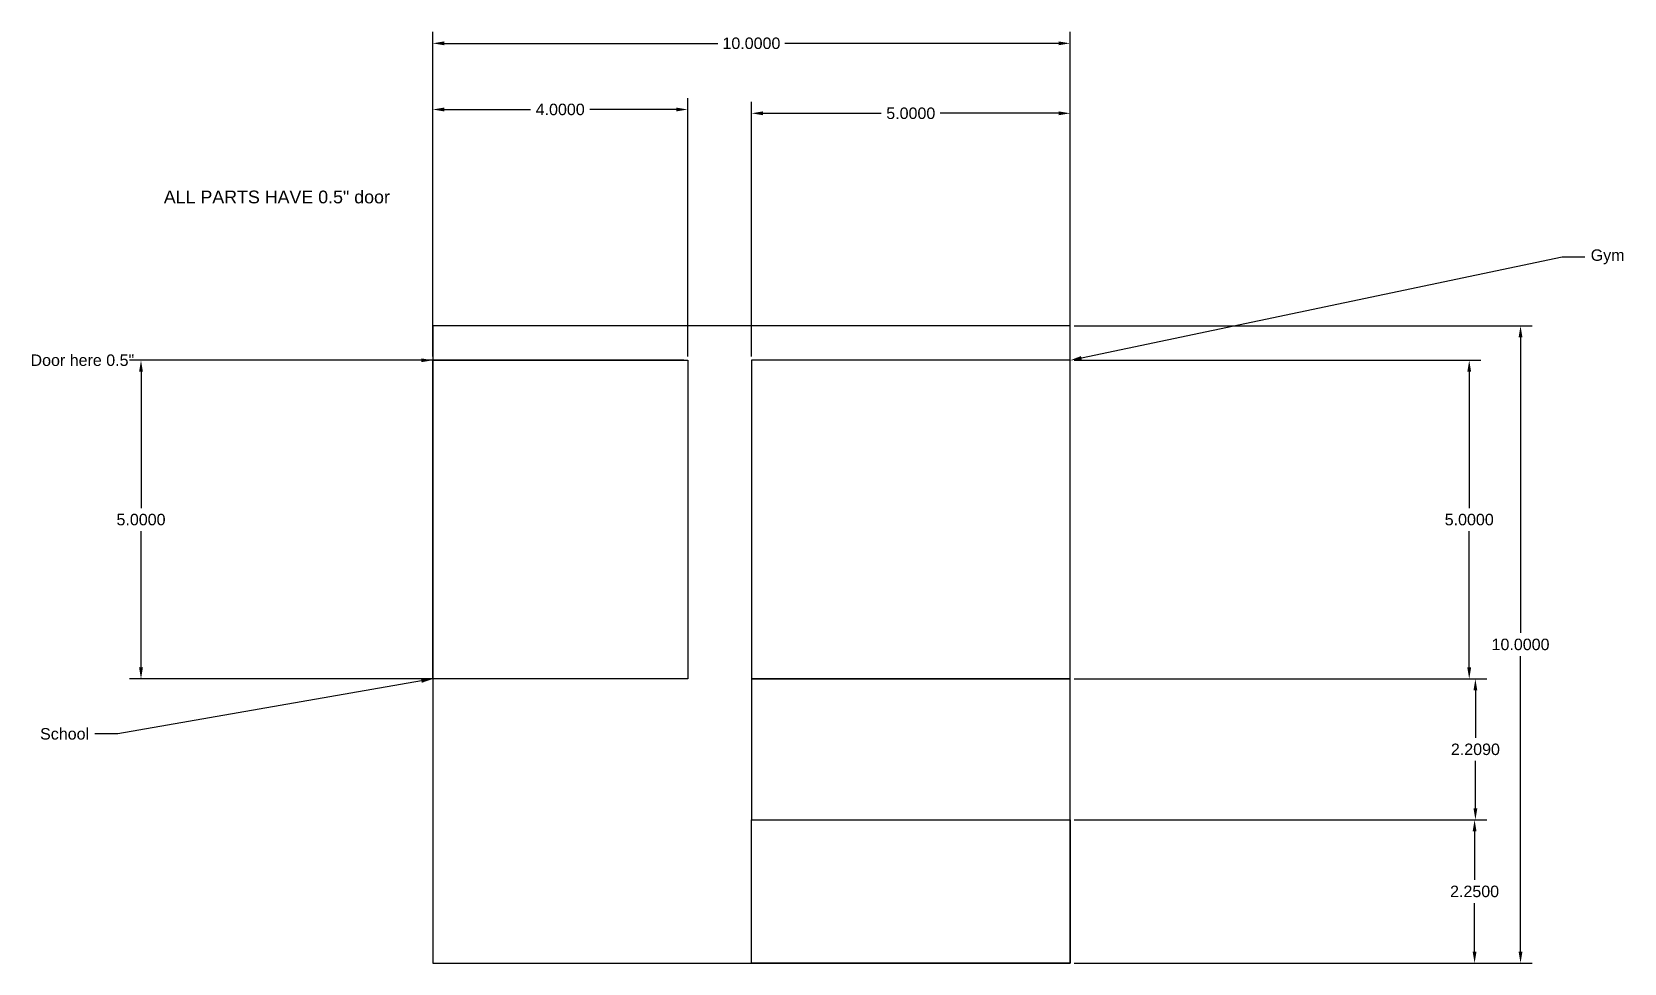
# Model space of a CAD drawing. Header units: inches. Extents: x -6.3 to 18.7, y 0 to 14.6.
import ezdxf
from ezdxf import colors
from ezdxf.entities.mleader import LeaderData, LeaderLine
from ezdxf.math import Vec2, Vec3

# ---------------------------------------------------------------- set-up
doc = ezdxf.new("R2010")
doc.units = ezdxf.units.IN
doc.header["$MEASUREMENT"] = 0
doc.styles.get("Standard").update_dxf_attribs({"font": 'arial.ttf'})
doc.dimstyles.get("Standard").update_dxf_attribs({"dimtxt": 0.18, "dimasz": 0.18, "dimexe": 0.18, "dimexo": 0.0625, "dimgap": 0.09, "dimtad": 0, "dimtih": 1, "dimtoh": 1, "dimdec": 4, "dimzin": 0, "dimdsep": 46, "dimtxsty": 'Standard', "dimcen": 0.09, "dimadec": 0, "dimazin": 0, "dimtfac": 1, "dimtdec": 4, "dimtofl": 0, "dimtmove": 0, "dimatfit": 3, "dimfxl": 1, "dimtolj": 1, "dimtzin": 0, "dimarcsym": 0})

# ---------------------------------------------------------------- blocks, each defined once
blk = doc.blocks.new('*D1')
at = {"color": 0, "lineweight": -2, "transparency": 16777216}
for p, q in [((0, 10.062), (0, 14.612)), ((10, 10.062), (10, 14.612)), ((0.18, 14.432), (4.475, 14.432)), ((9.82, 14.432), (5.525, 14.432))]:
    blk.add_line(p, q, dxfattribs=at)
at = {"color": 0, "transparency": 16777216}
for points in [[(0.18, 14.462), (0.18, 14.402), (0, 14.432)], [(9.82, 14.462), (9.82, 14.402), (10, 14.432)]]:
    blk.add_solid(points, dxfattribs=at)
at = {"layer": 'Defpoints', "color": 0, "transparency": 16777216}
for p in [(10, 14.432), (0, 10), (10, 10)]:
    blk.add_point(p, dxfattribs=at)
at = {"color": 0, "transparency": 16777216, "insert": (5, 14.432), "char_height": 0.18, "attachment_point": 5}
blk.add_mtext('\\A1;10.0000', dxfattribs=at)
blk = doc.blocks.new('*D2')
at = {"color": 0, "lineweight": -2, "transparency": 16777216}
for p, q in [((10.062, 10), (17.246, 10)), ((17.066, 9.82), (17.066, 5.182)), ((17.066, 0.18), (17.066, 4.818)), ((10.062, 0), (17.246, 0))]:
    blk.add_line(p, q, dxfattribs=at)
at = {"color": 0, "transparency": 16777216}
for points in [[(17.036, 9.82), (17.096, 9.82), (17.066, 10)], [(17.036, 0.18), (17.096, 0.18), (17.066, 0)]]:
    blk.add_solid(points, dxfattribs=at)
at = {"layer": 'Defpoints', "color": 0, "transparency": 16777216}
for p in [(10, 10), (10, 0), (17.066, 0)]:
    blk.add_point(p, dxfattribs=at)
at = {"color": 0, "transparency": 16777216, "insert": (17.066, 5), "char_height": 0.18, "attachment_point": 5}
blk.add_mtext('\\A1;10.0000', dxfattribs=at)
blk = doc.blocks.new('*D4')
at = {"color": 0, "lineweight": -2, "transparency": 16777216}
for p, q in [((0, 9.521), (0, 13.574)), ((4, 9.521), (4, 13.574)), ((0.18, 13.394), (1.533, 13.394)), ((3.82, 13.394), (2.467, 13.394))]:
    blk.add_line(p, q, dxfattribs=at)
at = {"color": 0, "transparency": 16777216}
for points in [[(0.18, 13.424), (0.18, 13.364), (0, 13.394)], [(3.82, 13.424), (3.82, 13.364), (4, 13.394)]]:
    blk.add_solid(points, dxfattribs=at)
at = {"layer": 'Defpoints', "color": 0, "transparency": 16777216}
for p in [(0, 13.394), (0, 9.459), (4, 9.459)]:
    blk.add_point(p, dxfattribs=at)
at = {"color": 0, "transparency": 16777216, "insert": (2, 13.394), "char_height": 0.18, "attachment_point": 5}
blk.add_mtext('\\A1;4.0000', dxfattribs=at)
blk = doc.blocks.new('*D5')
at = {"color": 0, "lineweight": -2, "transparency": 16777216}
for p, q in [((3.938, 9.459), (-4.756, 9.459)), ((-4.576, 9.279), (-4.576, 7.141)), ((-4.576, 4.639), (-4.576, 6.777)), ((3.938, 4.459), (-4.756, 4.459))]:
    blk.add_line(p, q, dxfattribs=at)
at = {"color": 0, "transparency": 16777216}
for points in [[(-4.606, 9.279), (-4.546, 9.279), (-4.576, 9.459)], [(-4.606, 4.639), (-4.546, 4.639), (-4.576, 4.459)]]:
    blk.add_solid(points, dxfattribs=at)
at = {"layer": 'Defpoints', "color": 0, "transparency": 16777216}
for p in [(4, 9.459), (-4.576, 4.459), (4, 4.459)]:
    blk.add_point(p, dxfattribs=at)
at = {"color": 0, "transparency": 16777216, "insert": (-4.576, 6.959), "char_height": 0.18, "attachment_point": 5}
blk.add_mtext('\\A1;5.0000', dxfattribs=at)
blk = doc.blocks.new('*D6')
at = {"color": 0, "lineweight": -2, "transparency": 16777216}
for p, q in [((10.062, 9.459), (16.441, 9.459)), ((16.261, 9.279), (16.261, 7.141)), ((16.261, 4.639), (16.261, 6.777)), ((10.062, 4.459), (16.441, 4.459))]:
    blk.add_line(p, q, dxfattribs=at)
at = {"color": 0, "transparency": 16777216}
for points in [[(16.231, 9.279), (16.291, 9.279), (16.261, 9.459)], [(16.231, 4.639), (16.291, 4.639), (16.261, 4.459)]]:
    blk.add_solid(points, dxfattribs=at)
at = {"layer": 'Defpoints', "color": 0, "transparency": 16777216}
for p in [(10, 9.459), (10, 4.459), (16.261, 4.459)]:
    blk.add_point(p, dxfattribs=at)
at = {"color": 0, "transparency": 16777216, "insert": (16.261, 6.959), "char_height": 0.18, "attachment_point": 5}
blk.add_mtext('\\A1;5.0000', dxfattribs=at)
blk = doc.blocks.new('*D7')
at = {"color": 0, "lineweight": -2, "transparency": 16777216}
for p, q in [((5, 9.521), (5, 13.514)), ((10, 9.521), (10, 13.514)), ((5.18, 13.334), (7.037, 13.334)), ((9.82, 13.334), (7.963, 13.334))]:
    blk.add_line(p, q, dxfattribs=at)
at = {"color": 0, "transparency": 16777216}
for points in [[(5.18, 13.364), (5.18, 13.304), (5, 13.334)], [(9.82, 13.364), (9.82, 13.304), (10, 13.334)]]:
    blk.add_solid(points, dxfattribs=at)
at = {"layer": 'Defpoints', "color": 0, "transparency": 16777216}
for p in [(10, 13.334), (5, 9.459), (10, 9.459)]:
    blk.add_point(p, dxfattribs=at)
at = {"color": 0, "transparency": 16777216, "insert": (7.5, 13.334), "char_height": 0.18, "attachment_point": 5}
blk.add_mtext('\\A1;5.0000', dxfattribs=at)
blk = doc.blocks.new('*D8')
at = {"color": 0, "lineweight": -2, "transparency": 16777216}
for p, q in [((10.062, 4.459), (16.538, 4.459)), ((16.358, 4.279), (16.358, 3.536)), ((16.358, 2.43), (16.358, 3.173)), ((10.062, 2.25), (16.538, 2.25))]:
    blk.add_line(p, q, dxfattribs=at)
at = {"color": 0, "transparency": 16777216}
for points in [[(16.328, 4.279), (16.388, 4.279), (16.358, 4.459)], [(16.328, 2.43), (16.388, 2.43), (16.358, 2.25)]]:
    blk.add_solid(points, dxfattribs=at)
at = {"layer": 'Defpoints', "color": 0, "transparency": 16777216}
for p in [(10, 4.459), (10, 2.25), (16.358, 2.25)]:
    blk.add_point(p, dxfattribs=at)
at = {"color": 0, "transparency": 16777216, "insert": (16.358, 3.354), "char_height": 0.18, "attachment_point": 5}
blk.add_mtext('\\A1;2.2090', dxfattribs=at)
blk = doc.blocks.new('*D9')
at = {"color": 0, "lineweight": -2, "transparency": 16777216}
for p, q in [((10.062, 2.25), (16.525, 2.25)), ((16.345, 2.07), (16.345, 1.307)), ((16.345, 0.18), (16.345, 0.943)), ((10.062, 0), (16.525, 0))]:
    blk.add_line(p, q, dxfattribs=at)
at = {"color": 0, "transparency": 16777216}
for points in [[(16.315, 2.07), (16.375, 2.07), (16.345, 2.25)], [(16.315, 0.18), (16.375, 0.18), (16.345, 0)]]:
    blk.add_solid(points, dxfattribs=at)
at = {"layer": 'Defpoints', "color": 0, "transparency": 16777216}
for p in [(10, 2.25), (10, 0), (16.345, 0)]:
    blk.add_point(p, dxfattribs=at)
at = {"color": 0, "transparency": 16777216, "insert": (16.345, 1.125), "char_height": 0.18, "attachment_point": 5}
blk.add_mtext('\\A1;2.2500', dxfattribs=at)

msp = doc.modelspace()

# ---------------------------------------------------------------- linework, layer by layer
msp.add_line((0, 10), (0, 9.45898))
for points in [[(0, 0), (10, 0), (10, 10), (0, 10)], [(0, 9.45898), (4, 9.45898), (4, 4.45898), (0, 4.45898)], [(10, 9.45898), (5, 9.45898), (5, 4.45898), (10, 4.45898)], [(5, 4.45898), (5, 4.45898), (5, 4.45898), (5, 4.45898)], [(5, 2.25), (10, 2.25), (10, 4.45898), (5, 4.45898)], [(10, 0), (5, 0), (5, 2.25), (10, 2.25)]]:
    msp.add_lwpolyline(points, close=True)

# ---------------------------------------------------------------- texts
at = {"insert": (-4.21827, 12.12144), "char_height": 0.2, "attachment_point": 1}
msp.add_mtext_dynamic_manual_height_columns('ALL PARTS HAVE 0.5" door', width=3.8441128, gutter_width=1, heights=[7.771561172376096e-16], dxfattribs=at)

# ---------------------------------------------------------------- dimensions: what is measured, and where the dimension line sits
for base, p1, p2, picture, middle in [((10, 14.43232), (0, 10), (10, 10), '*D1', (5, 14.43232)), ((0, 13.39399), (4, 9.45898), (0, 9.45898), '*D4', (2, 13.39399)), ((10, 13.33379), (5, 9.45898), (10, 9.45898), '*D7', (7.5, 13.33379))]:
    dim = msp.add_linear_dim(base=base, p1=p1, p2=p2, dimstyle='Standard')
    dim.commit()
    dim.dimension.update_dxf_attribs({"geometry": picture, "text_midpoint": middle})
for base, p1, p2, picture, middle in [((17.06623, 0), (10, 10), (10, 0), '*D2', (17.06623, 5)), ((-4.57566, 4.45898), (4, 9.45898), (4, 4.45898), '*D5', (-4.57566, 6.95898)), ((16.2606, 4.45898), (10, 9.45898), (10, 4.45898), '*D6', (16.2606, 6.95898)), ((16.35843, 2.25), (10, 4.45898), (10, 2.25), '*D8', (16.35843, 3.35449)), ((16.34512, 0), (10, 2.25), (10, 0), '*D9', (16.34512, 1.125))]:
    dim = msp.add_linear_dim(base=base, p1=p1, p2=p2, angle=90, dimstyle='Standard')
    dim.commit()
    dim.dimension.update_dxf_attribs({"geometry": picture, "text_midpoint": middle})

# ---------------------------------------------------------------- leaders
ml = msp.add_multileader_mtext('Standard')
ml.set_content('Gym', color=256)
ml.set_leader_properties()
ml.build(insert=Vec2(0, 0))
ml.multileader.update_dxf_attribs({"dogleg_length": 0.36, "arrow_head_size": 0.18})
ctx = ml.context
ctx.base_point, ctx.char_height, ctx.arrow_head_size, ctx.landing_gap_size, ctx.plane_origin = Vec3(18.07698, 11.08283), 0.18, 0.18, 0.09, Vec3(10, 9.45898)
notes = []
notes.append((ctx, [(0, (1, 1, 0), (17.71698, 11.08283), (1, 0), 0.36, [(0, [(10, 9.45898)], 0, [])])]))
ctx.mtext.insert, ctx.mtext.flow_direction = Vec3(18.16698, 11.19929), 5
ml = msp.add_multileader_mtext('Standard')
ml.set_content('Door here 0.5"', color=256)
ml.set_leader_properties()
ml.build(insert=Vec2(0, 0))
ml.multileader.update_dxf_attribs({"dogleg_length": 0.36, "arrow_head_size": 0.18})
ctx = ml.context
ctx.base_point, ctx.char_height, ctx.arrow_head_size, ctx.landing_gap_size, ctx.plane_origin = Vec3(-6.36833, 9.45898), 0.18, 0.18, 0.09, Vec3(0, 9.45898)
ctx.text_align_type, ctx.attachment_type = 2, 2
notes.append((ctx, [(0, (1, 1, 0), (-4.23264, 9.45898), (-1, 0), 0.36, [(0, [(0, 9.45898)], 0, [])])]))
ctx.mtext.insert, ctx.mtext.alignment, ctx.mtext.flow_direction = Vec3(-4.68264, 9.55052), 3, 5
ml = msp.add_multileader_mtext('Standard')
ml.set_content('School', color=256)
ml.set_leader_properties()
ml.build(insert=Vec2(0, 0))
ml.multileader.update_dxf_attribs({"dogleg_length": 0.36, "arrow_head_size": 0.18})
ctx = ml.context
ctx.base_point, ctx.char_height, ctx.arrow_head_size, ctx.landing_gap_size, ctx.plane_origin = Vec3(-6.22049, 3.59684), 0.18, 0.18, 0.09, Vec3(0, 4.45898)
ctx.text_align_type, ctx.attachment_type = 2, 2
notes.append((ctx, [(0, (1, 1, 0), (-4.9406, 3.59684), (-1, 0), 0.36, [(0, [(0, 4.45898)], 0, [])])]))
ctx.mtext.insert, ctx.mtext.alignment, ctx.mtext.flow_direction = Vec3(-5.3906, 3.68838), 3, 5
for ctx, leaders in notes:
    for number, flags, end, landing, length, lines in leaders:
        leader = LeaderData()
        leader.index, (leader.has_last_leader_line, leader.has_dogleg_vector, leader.attachment_direction) = number, flags
        leader.last_leader_point, leader.dogleg_vector, leader.dogleg_length = Vec3(end), Vec3(landing), length
        for number, points, colour, breaks in lines:
            line = LeaderLine()
            line.index, line.vertices, line.color, line.breaks = number, Vec3.list(points), colors.encode_raw_color(colour), breaks
            leader.lines.append(line)
        ctx.leaders.append(leader)

doc.saveas('drawing.dxf')
